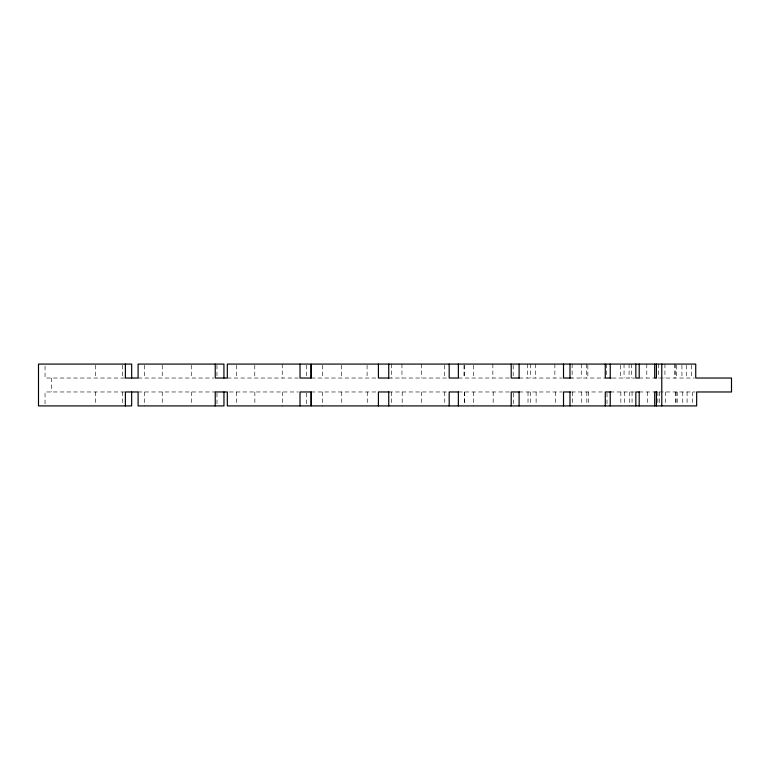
<?xml version="1.0" encoding="UTF-8"?>
<svg xmlns="http://www.w3.org/2000/svg" width="770" height="770" viewBox="0 0 770 770"><rect width="100%" height="100%" fill="white"/><g stroke="black" fill="none" stroke-linecap="round" stroke-linejoin="round"><path stroke-width="0.58" stroke-dasharray="3.85 2.89" d="M124.634 378.031L45.045 378.031L45.045 365.24M138.1 378.031L213.791 378.031M227.323 378.031L298.308 378.031M311.311 378.031L377.57 378.031M388.735 378.031L447.986 378.031M458.362 378.031L512.002 378.031M519.105 378.031L562.09 378.031M569.993 378.031L605.278 378.031M612.246 378.031L634.701 378.031M639.206 378.031L694.28 378.031M124.634 391.969L45.035 391.969L45.035 404.76M138.1 391.969L215.821 391.969M229.412 391.969L298.394 391.969M311.311 391.969L377.733 391.969M388.735 391.969L447.187 391.969M458.362 391.969L510.549 391.969M519.096 391.969L562.225 391.969M571.494 391.969L603.526 391.969M610.235 391.969L634.701 391.969M639.206 391.969L695.204 391.969M692.346 391.969L692.346 404.76M691.441 365.24L691.441 378.031M687.09 391.969L687.09 404.76M686.263 365.24L686.263 378.031M682.759 391.969L682.759 404.76M681.941 365.24L681.941 378.031M677.205 391.969L677.205 404.76M676.291 365.24L676.291 378.031M676.07 391.969L676.07 404.76M675.434 391.969L675.434 404.76M675.271 364.085L675.271 378.031M674.597 364.085L674.597 378.031M665.646 391.969L665.646 404.76M664.934 364.085L664.934 378.031M659.515 391.969L659.515 404.76M658.706 364.085L658.706 378.031M657.869 391.969L657.869 404.76M647.464 391.969L647.464 404.76M646.79 364.085L646.79 378.031M632.054 391.969L632.054 405.915M631.458 364.085L631.458 378.031M629.745 391.969L629.745 405.915M629.071 364.085L629.071 378.031M624.643 391.969L624.643 404.76M624.047 364.085L624.047 378.031M620.851 391.969L620.851 405.915M620.379 365.24L620.379 378.031M607.01 393.133L607.01 404.76M606.442 364.085L606.442 376.867M588.415 391.969L588.415 404.76M587.847 365.24L587.847 378.031M586.836 391.969L586.836 404.76M586.345 364.085L586.345 378.031M581.754 391.969L581.754 404.76M581.263 364.085L581.263 378.031M572.611 391.969L572.611 405.915M572.139 364.085L572.139 378.031M555.305 391.969L555.305 404.76M554.852 364.085L554.852 378.031M536.122 391.969L536.122 404.76M535.679 364.085L535.679 378.031M530.703 391.969L530.703 404.76M530.328 364.085L530.328 378.031M528.018 391.969L528.018 404.76M527.643 364.085L527.643 378.031M513.551 393.133L513.551 404.76M513.195 365.24L513.195 376.867M493.185 391.969L493.185 404.76M492.848 364.085L492.848 378.031M473.723 391.969L473.723 405.915M473.386 365.24L473.386 378.031M464.531 391.969L464.531 404.76M464.262 365.24L464.262 378.031M464.291 391.969L464.291 404.76M464.031 365.24L464.031 378.031M444.742 391.969L444.742 404.76M444.492 365.24L444.492 378.031M421.623 391.969L421.623 404.76M421.392 364.085L421.392 378.031M402.19 391.969L402.19 405.915M401.959 364.085L401.959 378.031M391.593 391.969L391.593 404.76M391.42 364.085L391.42 378.031M367.252 391.969L367.252 404.76M367.097 365.24L367.097 378.031M341.755 391.969L341.755 404.76M341.62 365.24L341.62 378.031M322.659 391.969L322.659 405.915M322.514 365.24L322.514 378.031M306.335 365.24L306.335 376.867M306.431 393.133L306.431 404.76M282.32 391.969L282.32 405.915M282.244 364.085L282.244 378.031M254.851 391.969L254.851 404.76M254.774 365.24L254.774 378.031M236.313 365.24L236.313 378.031M236.38 391.969L236.38 404.76M216.986 393.133L216.986 404.76M216.957 365.24L216.957 376.867M191.249 365.24L191.249 378.031M191.278 391.969L191.278 404.76M162.239 365.24L162.239 378.031M162.249 391.969L162.249 404.76M144.693 365.24L144.693 378.031M144.693 391.969L144.693 405.915M122.478 365.24L122.478 378.031M122.468 391.969L122.468 404.76M95.567 365.24L95.567 378.031M95.49 391.969L95.49 404.76M51.561 378.031L51.561 391.969"/><path stroke-width="1.16" d="M389.052 378.031L378.417 378.031L378.417 364.085M519.423 378.031L511.213 378.031L511.213 364.085M570.618 378.031L563.515 378.031L563.515 364.085M611.139 378.031L605.268 378.031L605.268 364.085M389.197 391.969L378.417 391.969L378.417 405.915M458.487 391.969L449.189 391.969L449.189 405.915M519.615 391.969L511.213 391.969L511.213 405.915M570.358 391.969L563.515 391.969L563.515 405.915M610.976 391.969L605.278 391.969L605.278 405.915M639.398 391.969L635.827 391.969L635.827 405.915M657.003 391.969L654.693 391.969L654.693 405.915M661.776 364.085L661.776 405.915M656.425 364.085L656.425 378.031L654.693 378.031L654.693 364.085M656.425 391.969L656.425 405.915M639.206 364.085L639.206 378.031L635.827 378.031L635.827 364.085M639.206 391.969L639.206 405.915M610.244 364.085L610.244 378.031M610.235 391.969L610.235 405.915M569.993 364.085L569.993 378.031M569.993 391.969L569.993 405.915M519.105 364.085L519.105 378.031M519.096 391.969L519.096 405.915M458.362 364.085L458.362 378.031L449.18 378.031L449.18 364.085M458.362 391.969L458.362 405.915M388.735 364.085L388.735 378.031M388.735 391.969L388.735 405.915M311.051 391.969L311.051 405.915L227.323 405.915L227.323 391.969L215.234 391.969L215.234 405.915M310.964 378.031L310.964 364.085L227.323 364.085L227.323 378.031L215.234 378.031L215.234 364.085M300.021 364.085L300.021 378.031L311.311 378.031L311.311 364.085L695.734 364.085L695.734 378.031L731.5 378.031L731.5 391.969L696.658 391.969L696.658 405.915L311.311 405.915L311.311 391.969L300.021 391.969L300.021 405.915M223.926 378.031L223.926 364.085L138.1 364.085L138.1 378.031L125.385 378.031L125.385 364.085M223.955 391.969L223.955 405.915L138.1 405.915L138.1 391.969L125.385 391.969L125.385 405.915M131.67 378.031L131.67 364.085L38.5 364.085L38.5 405.915L131.66 405.915L131.66 391.969"/></g></svg>
